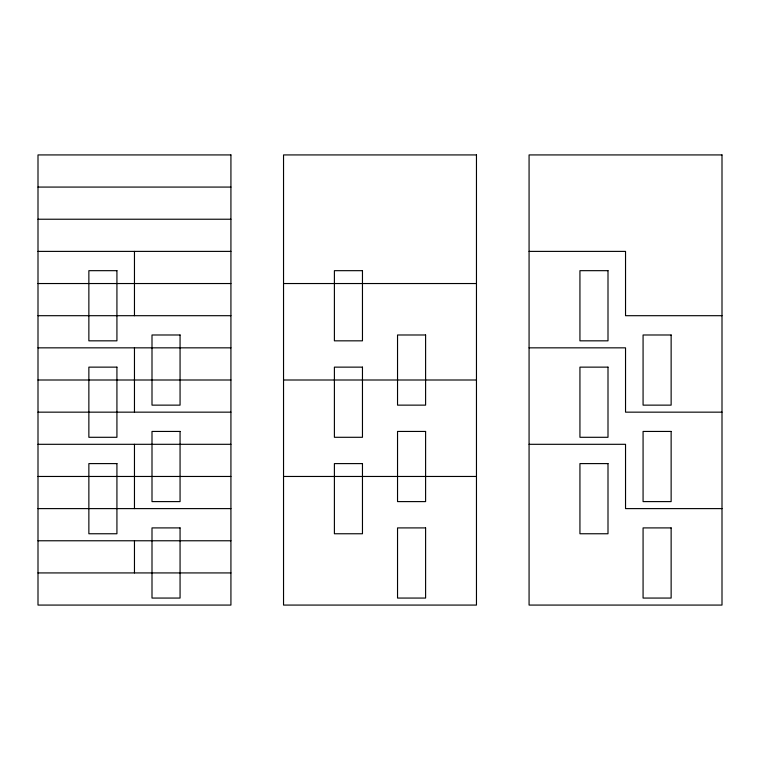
<?xml version="1.0" encoding="UTF-8"?>
<svg xmlns="http://www.w3.org/2000/svg" width="760" height="760" viewBox="0 0 760 760"><rect width="100%" height="100%" fill="white"/><g stroke="black" fill="none" stroke-linecap="round" stroke-linejoin="round"><path stroke-width="1.14" d="M38 187.074L230.926 187.074M38 219.232L230.926 219.232M38 251.389L230.926 251.389M529.074 251.389L625.537 251.389L625.537 315.695L722 315.695M38 283.537L230.926 283.537M283.537 283.537L476.463 283.537M38 315.695L230.926 315.695M38 347.842L230.926 347.842M529.074 347.842L625.537 347.842L625.537 412.158L722 412.158M38 380L230.926 380M283.537 380L476.463 380M38 412.158L230.926 412.158M38 444.305L230.926 444.305M529.074 444.305L625.537 444.305L625.537 508.611L722 508.611M38 476.463L230.926 476.463M283.537 476.463L476.463 476.463M38 508.611L230.926 508.611M38 540.769L230.926 540.769M38 572.926L230.926 572.926M134.463 251.389L134.463 315.695M134.463 347.842L134.463 412.158M134.463 444.305L134.463 508.611M134.463 540.769L134.463 572.926M230.926 154.926L38 154.926L38 605.074L230.926 605.074L230.926 154.926M476.463 154.926L283.537 154.926L283.537 605.074L476.463 605.074L476.463 154.926M722 154.926L529.074 154.926L529.074 605.074L722 605.074L722 154.926M116.926 270.674L88.863 270.674L88.863 340.831L116.926 340.831L116.926 270.674M362.463 270.674L334.4 270.674L334.4 340.831L362.463 340.831L362.463 270.674M608 270.674L579.937 270.674L579.937 340.831L608 340.831L608 270.674M180.063 334.989L152 334.989L152 405.137L180.063 405.137L180.063 334.989M425.6 334.989L397.537 334.989L397.537 405.137L425.6 405.137L425.6 334.989M671.137 334.989L643.074 334.989L643.074 405.137L671.137 405.137L671.137 334.989M116.926 367.137L88.863 367.137L88.863 437.294L116.926 437.294L116.926 367.137M362.463 367.137L334.4 367.137L334.4 437.294L362.463 437.294L362.463 367.137M608 367.137L579.937 367.137L579.937 437.294L608 437.294L608 367.137M180.063 431.442L152 431.442L152 501.6L180.063 501.6L180.063 431.442M425.6 431.442L397.537 431.442L397.537 501.6L425.6 501.6L425.6 431.442M671.137 431.442L643.074 431.442L643.074 501.6L671.137 501.6L671.137 431.442M116.926 463.6L88.863 463.6L88.863 533.758L116.926 533.758L116.926 463.6M362.463 463.6L334.4 463.6L334.4 533.758L362.463 533.758L362.463 463.6M608 463.6L579.937 463.6L579.937 533.758L608 533.758L608 463.6M180.063 527.906L152 527.906L152 598.063L180.063 598.063L180.063 527.906M425.6 527.906L397.537 527.906L397.537 598.063L425.6 598.063L425.6 527.906M671.137 527.906L643.074 527.906L643.074 598.063L671.137 598.063L671.137 527.906"/></g></svg>
